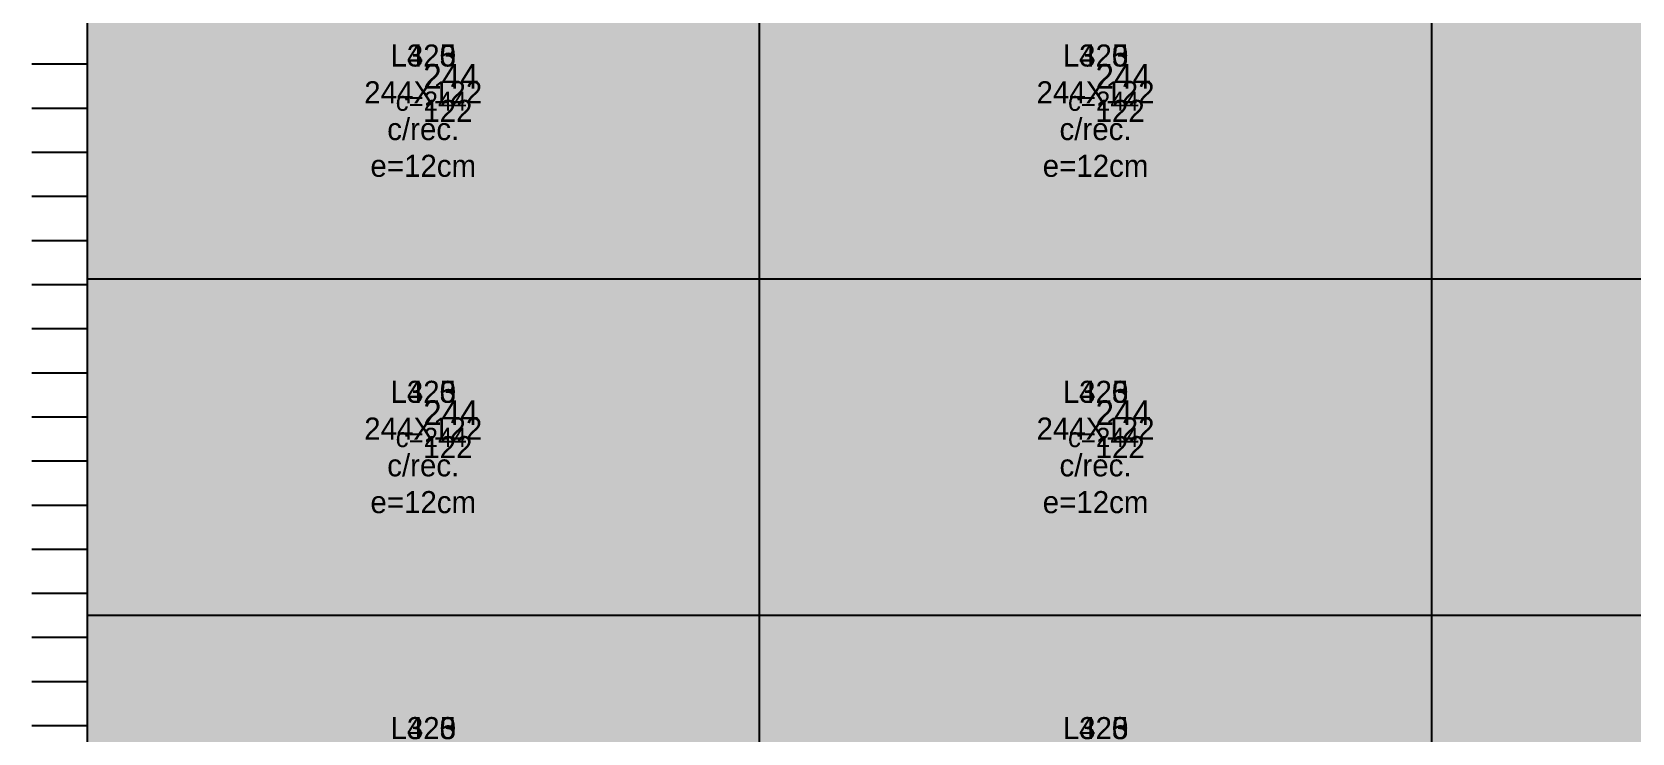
# Model space of a CAD drawing. Extents: x -13000 to 6245, y -61 to 2973.
# Drawn here: x -20 to 561, y 445 to 700 of the extents above; entities that cross this region are included whole.
import ezdxf

# ---------------------------------------------------------------- set-up
doc = ezdxf.new("R2010")
doc.units = 0
for name, color, linetype in [('3', 3, 'Continuous'), ('4', 4, 'Continuous'), ('9', 9, 'Continuous'), ('AUX00', 7, 'Continuous'), ('Hachura', 251, 'Continuous'), ('Painéis', 200, 'Continuous')]:
    doc.layers.add(name, color=color, linetype=linetype)

msp = doc.modelspace()

# ---------------------------------------------------------------- hatches: boundary and pattern name
at = {"layer": 'Hachura'}
h = msp.add_hatch(color=7, dxfattribs=at)
h.dxf.hatch_style = 1
h.paths.add_polyline_path([(0, 0), (6184.2, 0), (6184.2, 2970), (0, 2970)])
h = msp.add_hatch(color=7, dxfattribs=at)
h.dxf.hatch_style = 1
h.paths.add_polyline_path([(0, 0), (5984.2, 0), (5984.2, 2870), (0, 2870)])
h = msp.add_hatch(color=7, dxfattribs=at)
h.dxf.hatch_style = 1
h.paths.add_polyline_path([(0, 0), (5984.2, 0), (5984.2, 2870), (0, 2870)])

# ---------------------------------------------------------------- linework, layer by layer
at = {"layer": '3'}
for p in [(0, 2970), (0, 2870), (0, 2870)]:
    msp.add_line(p, (0, 0), dxfattribs=at)
at = {"layer": '3', "lineweight": 25}
for points in [[(0, 0), (6184.2, 0), (6184.2, 2970), (0, 2970)], [(0, 0), (5984.2, 0), (5984.2, 2870), (0, 2870)], [(0, 0), (5984.2, 0), (5984.2, 2870), (0, 2870)]]:
    msp.add_lwpolyline(points, close=True, dxfattribs=at)
at = {"layer": '3'}
for points in [[(244, 0), (244, 2970)], [(488, 0), (488, 2970)], [(244, 0), (244, 2870)], [(244, 0), (244, 2870)], [(488, 0), (488, 2870)], [(488, 0), (488, 2870)], [(0, 610), (5984.2, 610)], [(0, 610), (6184.2, 610)], [(0, 610), (5984.2, 610)], [(0, 488), (5984.2, 488)], [(0, 488), (6184.2, 488)], [(0, 488), (5984.2, 488)]]:
    msp.add_lwpolyline(points, dxfattribs=at)
at = {"layer": '9'}
for p, q in [((-20, 688), (0, 688)), ((-20, 688), (0, 688)), ((-20, 688), (0, 688)), ((-20, 672), (0, 672)), ((-20, 672), (0, 672)), ((-20, 672), (0, 672)), ((-20, 656), (0, 656)), ((-20, 656), (0, 656)), ((-20, 656), (0, 656)), ((-20, 640), (0, 640)), ((-20, 640), (0, 640)), ((-20, 640), (0, 640)), ((-20, 624), (0, 624)), ((-20, 624), (0, 624)), ((-20, 624), (0, 624)), ((-20, 608), (0, 608)), ((-20, 608), (0, 608)), ((-20, 608), (0, 608)), ((-20, 592), (0, 592)), ((-20, 592), (0, 592)), ((-20, 592), (0, 592)), ((-20, 576), (0, 576)), ((-20, 576), (0, 576)), ((-20, 576), (0, 576)), ((-20, 560), (0, 560)), ((-20, 560), (0, 560)), ((-20, 560), (0, 560)), ((-20, 544), (0, 544)), ((-20, 544), (0, 544)), ((-20, 544), (0, 544)), ((-20, 528), (0, 528)), ((-20, 528), (0, 528)), ((-20, 528), (0, 528)), ((-20, 512), (0, 512)), ((-20, 512), (0, 512)), ((-20, 512), (0, 512)), ((-20, 496), (0, 496)), ((-20, 496), (0, 496)), ((-20, 496), (0, 496)), ((-20, 480), (0, 480)), ((-20, 480), (0, 480)), ((-20, 480), (0, 480)), ((-20, 464), (0, 464)), ((-20, 464), (0, 464)), ((-20, 464), (0, 464)), ((-20, 448), (0, 448)), ((-20, 448), (0, 448)), ((-20, 448), (0, 448))]:
    msp.add_line(p, q, dxfattribs=at)
at = {"layer": 'Painéis', "lineweight": 18}
for p, q in [((244, 0), (244, 2970)), ((488, 0), (488, 2970)), ((244, 0), (244, 2870)), ((244, 0), (244, 2870)), ((488, 0), (488, 2870)), ((488, 0), (488, 2870)), ((0, 610), (5984.2, 610)), ((0, 610), (6184.2, 610)), ((0, 610), (5984.2, 610)), ((0, 488), (5984.2, 488)), ((0, 488), (6184.2, 488)), ((0, 488), (5984.2, 488))]:
    msp.add_line(p, q, dxfattribs=at)

# ---------------------------------------------------------------- texts
at = {"layer": '3'}
for p in [(112, 671), (112, 671), (112, 671), (356, 671), (356, 671), (356, 671), (112, 549), (112, 549), (112, 549), (356, 549), (356, 549), (356, 549)]:
    msp.add_text('c=244', height=7, dxfattribs=at).set_placement(p)
at = {"layer": '4'}
for s, height, p in [('244', 9, (122, 679)), ('244', 9, (122, 679)), ('244', 9, (122, 679)), ('244', 9, (366, 679)), ('244', 9, (366, 679)), ('244', 9, (366, 679)), ('122', 8, (122, 667)), ('122', 8, (122, 667)), ('122', 8, (122, 667)), ('122', 8, (366, 667)), ('122', 8, (366, 667)), ('122', 8, (366, 667)), ('244', 9, (122, 557)), ('244', 9, (122, 557)), ('244', 9, (122, 557)), ('244', 9, (366, 557)), ('244', 9, (366, 557)), ('244', 9, (366, 557)), ('122', 8, (122, 545)), ('122', 8, (122, 545)), ('122', 8, (122, 545)), ('122', 8, (366, 545)), ('122', 8, (366, 545)), ('122', 8, (366, 545))]:
    msp.add_text(s, height=height, dxfattribs=at).set_placement(p)
at = {"layer": 'AUX00', "char_height": 8, "attachment_point": 5}
for s, insert in [('\\pxqc;L323^J244X122^Jc/rec.^Je=12cm', (122, 671)), ('\\pxqc;L325^J244X122^Jc/rec.^Je=12cm', (122, 671)), ('\\pxqc;L420^J244X122^Jc/rec.^Je=12cm', (122, 671)), ('\\pxqc;L323^J244X122^Jc/rec.^Je=12cm', (366, 671)), ('\\pxqc;L325^J244X122^Jc/rec.^Je=12cm', (366, 671)), ('\\pxqc;L420^J244X122^Jc/rec.^Je=12cm', (366, 671)), ('\\pxqc;L323^J244X122^Jc/rec.^Je=12cm', (122, 549)), ('\\pxqc;L325^J244X122^Jc/rec.^Je=12cm', (122, 549)), ('\\pxqc;L420^J244X122^Jc/rec.^Je=12cm', (122, 549)), ('\\pxqc;L323^J244X122^Jc/rec.^Je=12cm', (366, 549)), ('\\pxqc;L325^J244X122^Jc/rec.^Je=12cm', (366, 549)), ('\\pxqc;L420^J244X122^Jc/rec.^Je=12cm', (366, 549)), ('\\pxqc;L323^J244X122^Jc/rec.^Je=12cm', (122, 427)), ('\\pxqc;L325^J244X122^Jc/rec.^Je=12cm', (122, 427)), ('\\pxqc;L420^J244X122^Jc/rec.^Je=12cm', (122, 427)), ('\\pxqc;L323^J244X122^Jc/rec.^Je=12cm', (366, 427)), ('\\pxqc;L325^J244X122^Jc/rec.^Je=12cm', (366, 427)), ('\\pxqc;L420^J244X122^Jc/rec.^Je=12cm', (366, 427))]:
    msp.add_mtext(s, dxfattribs=dict(at, insert=insert))

doc.saveas('drawing.dxf')
